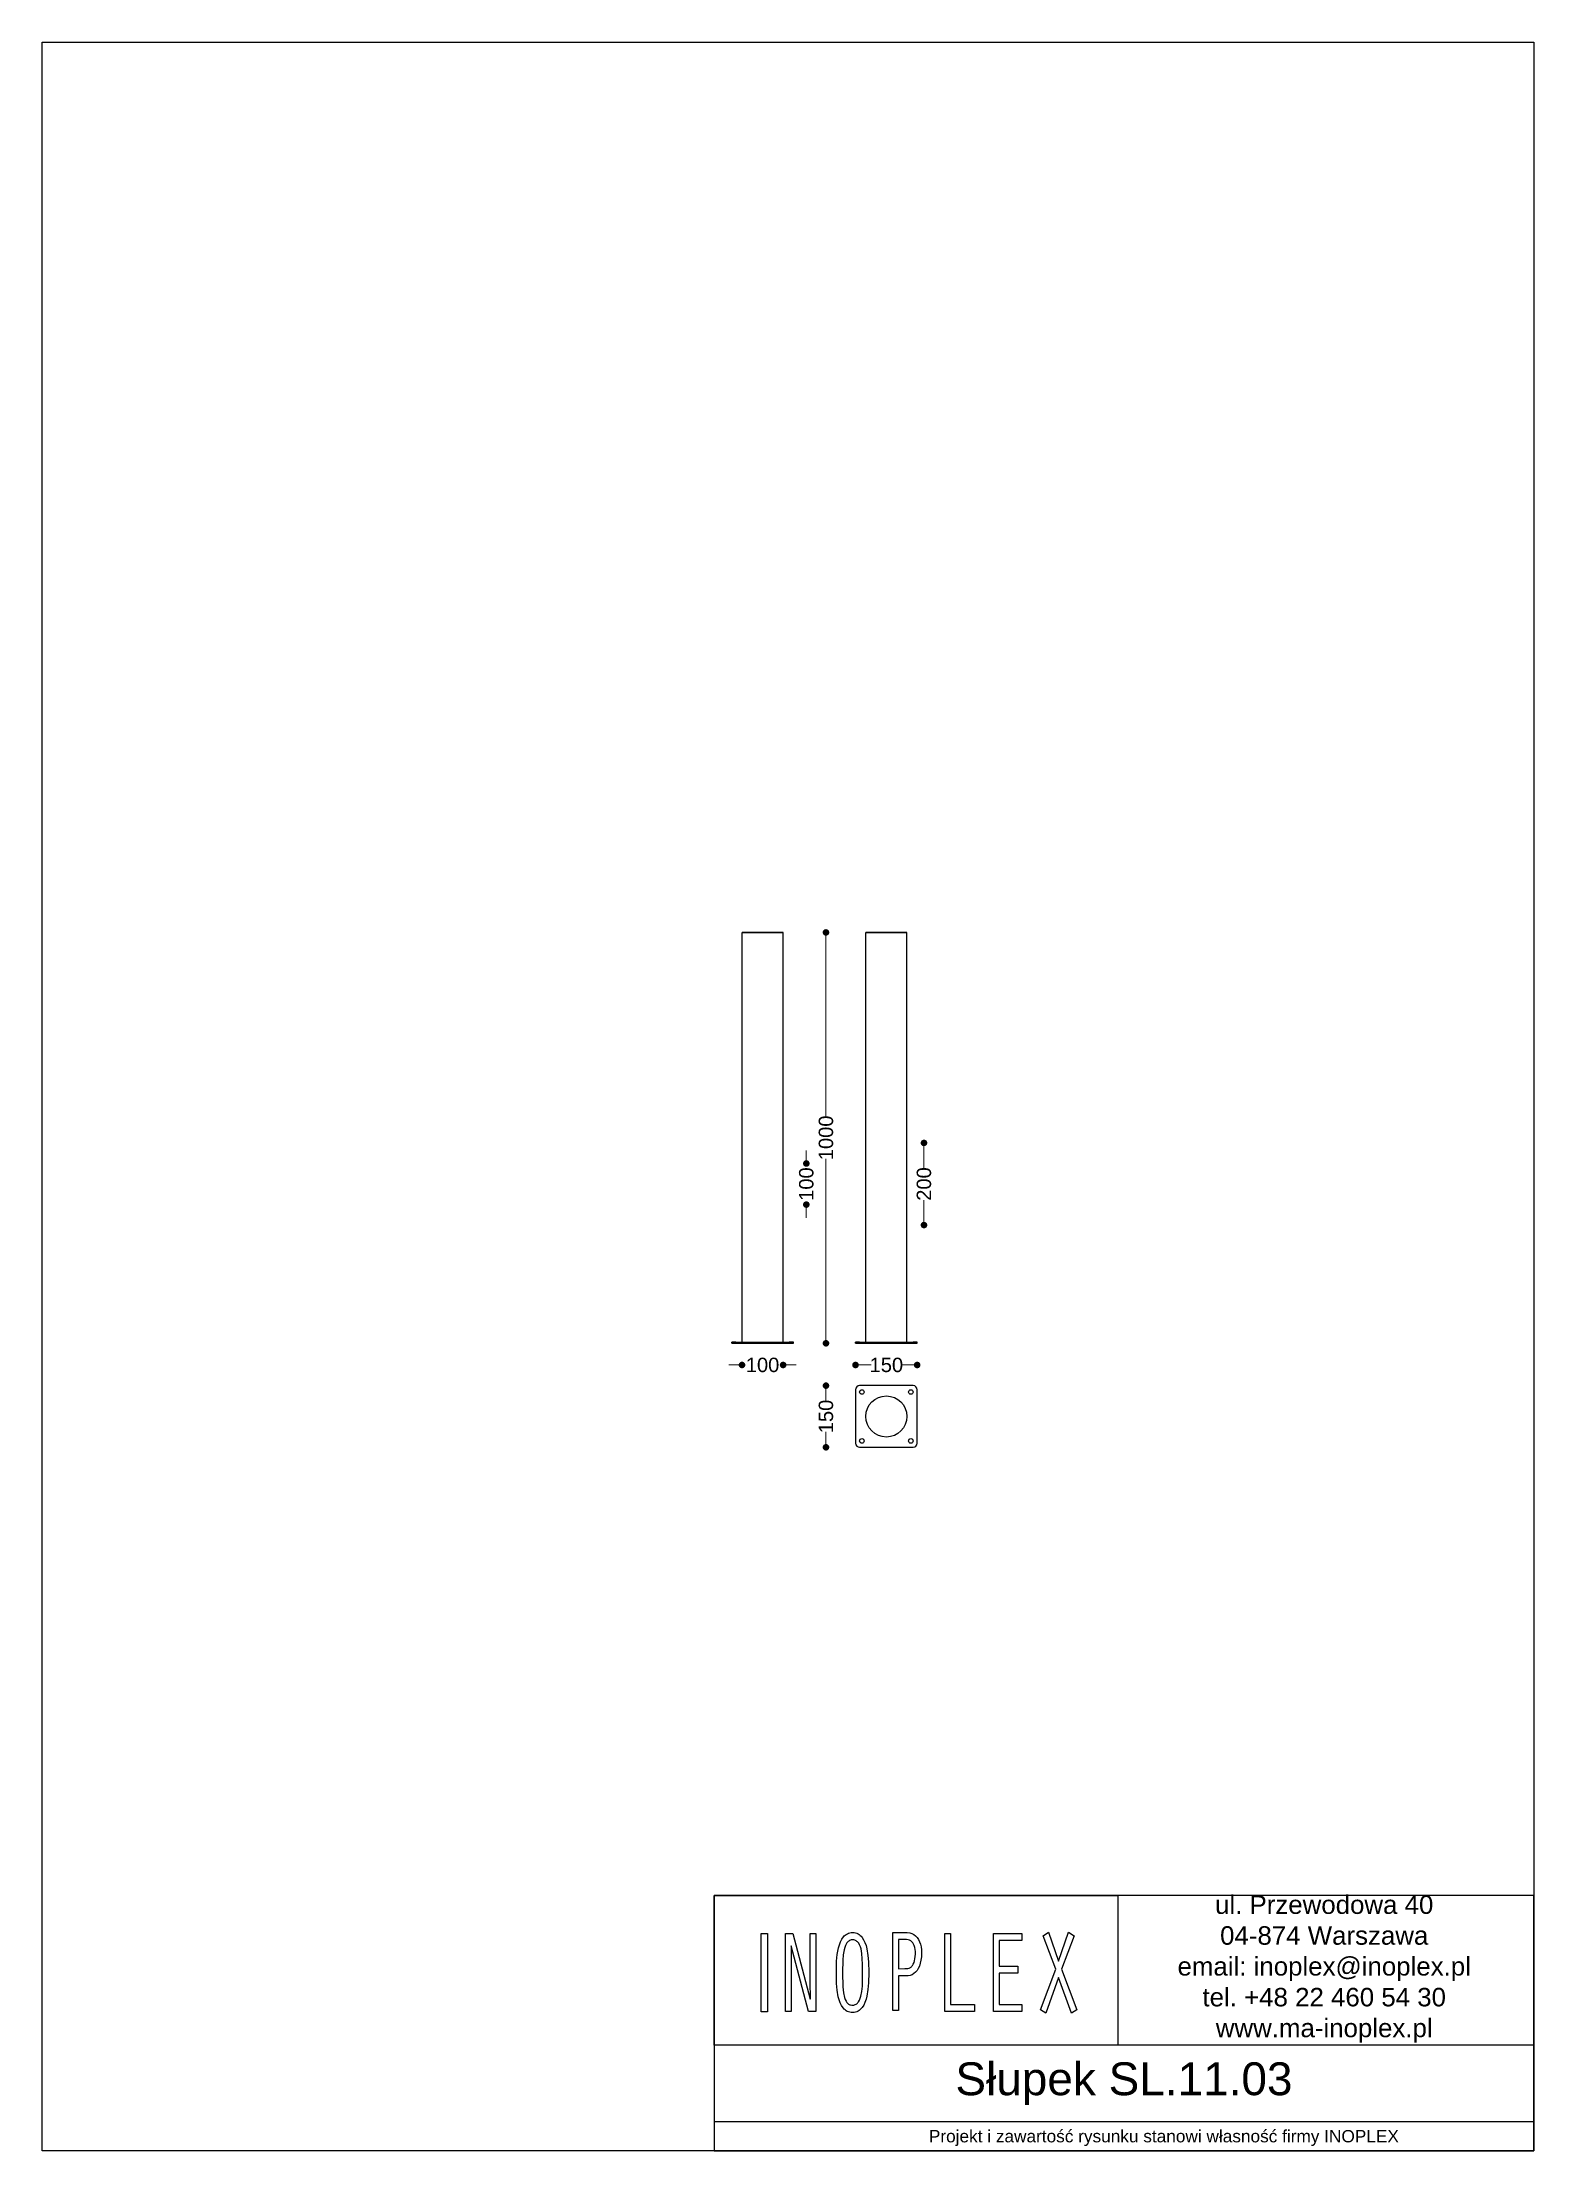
# Model space of a CAD drawing. Header units: millimetres. Extents: x 10366 to 13995, y 24552 to 29685.
import ezdxf

# ---------------------------------------------------------------- set-up
doc = ezdxf.new("R2010")
doc.units = ezdxf.units.MM
doc.header["$LTSCALE"] = 3
doc.layers.add('DomyÅ›lny', color=7, linetype='Continuous')
doc.styles.get("Standard").update_dxf_attribs({"font": 'arial.ttf'})
doc.dimstyles.new('MATEUSZ', dxfattribs={"dimtxt": 35, "dimasz": 16, "dimexe": 0.18, "dimexo": 0.0625, "dimgap": 0.09, "dimtad": 0, "dimdec": 0, "dimdsep": 46, "dimtxsty": 'Standard', "dimblk": 'DOT', "dimcen": 0.09, "dimse1": 1, "dimse2": 1, "dimadec": 0, "dimazin": 0, "dimtfac": 1, "dimtdec": 0, "dimtofl": 0, "dimtmove": 0, "dimatfit": 3, "dimfxl": 1, "dimtolj": 1, "dimtzin": 0, "dimlwd": 9, "dimlwe": 9, "dimarcsym": 0})

# ---------------------------------------------------------------- blocks, each defined once
blk = doc.blocks.new('logo inoplex techniczne')
at = {"layer": 'DomyÅ›lny'}
for points in [[(-66.02, 24.77, 0), (-63.31, 24.77, 0), (-63.31, -0.1, 0), (-66.02, -0.1, 0)], [(-55.75, 24.71, 0), (-52.64, 24.71, 0), (-45.3, 3.93, 0), (-45.23, 4, 0), (-45.34, 9.52, 0), (-45.34, 24.71, 0), (-42.86, 24.71, 0), (-42.86, 0, 0), (-45.97, 0, 0), (-53.3, 20.82, 0), (-53.38, 20.74, 0), (-53.27, 15.15, 0), (-53.27, 0, 0), (-55.75, 0, 0)], [(-20.58, 12.37, 0), (-20.67, 9.09, 0), (-20.91, 7.01, 0), (-21.38, 4.89, 0), (-21.74, 3.87, 0), (-22.18, 2.91, 0), (-22.73, 2.03, 0), (-23.38, 1.25, 0), (-23.76, 0.91, 0), (-24.16, 0.61, 0), (-24.6, 0.34, 0), (-25.07, 0.11, 0), (-25.58, -0.07, 0), (-26.13, -0.21, 0), (-26.71, -0.3, 0), (-27.33, -0.33, 0), (-27.97, -0.31, 0), (-28.57, -0.24, 0), (-29.13, -0.12, 0), (-29.65, 0.05, 0), (-30.14, 0.26, 0), (-30.59, 0.51, 0), (-31.01, 0.8, 0), (-31.39, 1.13, 0), (-32.07, 1.88, 0), (-32.63, 2.73, 0), (-33.09, 3.67, 0), (-33.45, 4.68, 0), (-33.94, 6.78, 0), (-34.19, 8.87, 0), (-34.15, 15.92, 0), (-33.88, 18.05, 0), (-33.36, 20.15, 0), (-32.99, 21.14, 0), (-32.52, 22.06, 0), (-31.96, 22.89, 0), (-31.3, 23.62, 0), (-30.92, 23.94, 0), (-30.52, 24.22, 0), (-30.08, 24.46, 0), (-29.61, 24.67, 0), (-29.1, 24.83, 0), (-28.56, 24.95, 0), (-27.99, 25.02, 0), (-26.75, 25.01, 0), (-26.16, 24.92, 0), (-25.61, 24.79, 0), (-25.1, 24.61, 0), (-24.62, 24.39, 0), (-24.18, 24.13, 0), (-23.77, 23.83, 0), (-23.4, 23.49, 0), (-22.74, 22.73, 0), (-22.19, 21.86, 0), (-21.74, 20.91, 0), (-21.39, 19.9, 0), (-20.91, 17.79, 0), (-20.67, 15.71, 0)], [(-31.69, 12.37, 0), (-31.5, 7.78, 0), (-31.22, 5.96, 0), (-30.79, 4.47, 0), (-30.5, 3.86, 0), (-30.17, 3.33, 0), (-29.79, 2.88, 0), (-29.58, 2.69, 0), (-29.35, 2.53, 0), (-29.11, 2.38, 0), (-28.86, 2.26, 0), (-28.59, 2.16, 0), (-28.3, 2.09, 0), (-27.68, 2.01, 0), (-26.95, 2.03, 0), (-26.59, 2.09, 0), (-26.26, 2.18, 0), (-25.95, 2.3, 0), (-25.66, 2.45, 0), (-25.39, 2.62, 0), (-25.15, 2.83, 0), (-24.92, 3.06, 0), (-24.51, 3.58, 0), (-24.18, 4.19, 0), (-23.9, 4.87, 0), (-23.51, 6.39, 0), (-23.29, 8.07, 0), (-23.19, 14.97, 0), (-23.47, 18.39, 0), (-23.84, 19.89, 0), (-24.11, 20.55, 0), (-24.43, 21.14, 0), (-24.83, 21.65, 0), (-25.05, 21.87, 0), (-25.29, 22.07, 0), (-25.56, 22.24, 0), (-25.84, 22.39, 0), (-26.15, 22.51, 0), (-26.48, 22.6, 0), (-26.83, 22.67, 0), (-27.21, 22.7, 0), (-27.61, 22.7, 0), (-27.99, 22.67, 0), (-28.35, 22.6, 0), (-28.68, 22.49, 0), (-28.99, 22.35, 0), (-29.28, 22.19, 0), (-29.54, 21.99, 0), (-29.79, 21.76, 0), (-30.02, 21.52, 0), (-30.41, 20.95, 0), (-30.74, 20.3, 0), (-31.01, 19.58, 0), (-31.38, 18, 0), (-31.59, 16.32, 0)], [(-8.01, 0.35, 0), (-10.49, 0.35, 0), (-10.49, 25.06, 0), (-6.41, 25.06, 0), (-4.32, 25.03, 0), (-3.3, 24.91, 0), (-2.38, 24.68, 0), (-1.54, 24.36, 0), (-0.8, 23.94, 0), (-0.15, 23.43, 0), (0.41, 22.83, 0), (0.87, 22.13, 0), (1.23, 21.35, 0), (1.49, 20.48, 0), (1.64, 19.52, 0), (1.69, 18.48, 0), (1.63, 17.32, 0), (1.46, 16.25, 0), (1.18, 15.29, 0), (0.8, 14.42, 0), (0.33, 13.66, 0), (-0.22, 13, 0), (-0.85, 12.45, 0), (-1.54, 12.01, 0), (-2.3, 11.68, 0), (-3.12, 11.46, 0), (-3.98, 11.36, 0), (-8.01, 11.35, 0)], [(-8.01, 13.58, 0), (-5.3, 13.6, 0), (-4.02, 13.65, 0), (-3.47, 13.77, 0), (-2.97, 13.96, 0), (-2.73, 14.09, 0), (-2.52, 14.24, 0), (-2.12, 14.59, 0), (-1.77, 15.02, 0), (-1.48, 15.52, 0), (-1.25, 16.09, 0), (-1.07, 16.73, 0), (-0.96, 17.44, 0), (-0.91, 18.22, 0), (-0.92, 19, 0), (-1, 19.71, 0), (-1.15, 20.34, 0), (-1.37, 20.89, 0), (-1.66, 21.37, 0), (-2, 21.78, 0), (-2.41, 22.12, 0), (-2.88, 22.39, 0), (-3.41, 22.6, 0), (-3.99, 22.74, 0), (-4.62, 22.82, 0), (-8.01, 22.84, 0)], [(11.46, 24.71, 0), (13.94, 24.71, 0), (13.94, 2.22, 0), (24.09, 2.22, 0), (24.09, 0, 0), (11.46, 0, 0)], [(32.01, 24.71, 0), (44.04, 24.71, 0), (44.04, 22.48, 0), (34.49, 22.48, 0), (34.49, 14.33, 0), (42.38, 14.33, 0), (42.38, 12.11, 0), (34.49, 12.11, 0), (34.49, 2.22, 0), (44.04, 2.22, 0), (44.04, 0, 0), (32.01, 0, 0)], [(54.09, -0.48, 0), (51.87, 0.56, 0), (58.31, 13.45, 0), (53.02, 24.04, 0), (55.31, 25.19, 0), (59.54, 15.96, 0), (63.76, 25.19, 0), (66.05, 24.04, 0), (60.76, 13.45, 0), (67.2, 0.56, 0), (64.98, -0.48, 0), (59.57, 10.82, 0)]]:
    blk.add_polyline3d(points, close=True, dxfattribs=at)
blk = doc.blocks.new('_Dot')
at = {"color": 0, "linetype": 'ByBlock', "lineweight": -2}
blk.add_line((-0.5, 0), (-1, 0), dxfattribs=at)
at = {"color": 0, "linetype": 'ByBlock', "const_width": 0.5}
blk.add_lwpolyline([(-0.25, 0, 1), (0.25, 0, 1)], format="xyb", close=True, dxfattribs=at)
blk = doc.blocks.new('*D24')
at = {"color": 0, "lineweight": 9, "transparency": 16777216}
for p, q in [((12273, 27501.9), (12273, 27068.5)), ((12273, 26533.9), (12273, 26967.2))]:
    blk.add_line(p, q, dxfattribs=at)
at = {"layer": 'Defpoints', "color": 0, "transparency": 16777216}
for p in [(12168.7, 27517.9), (12273, 27517.9), (12193.7, 26517.9)]:
    blk.add_point(p, dxfattribs=at)
at = {"color": 0, "lineweight": 9, "transparency": 16777216, "xscale": 16, "yscale": 16, "zscale": 16}
for p, rotation in [((12273, 27517.9), 90), ((12273, 26517.9), 270)]:
    blk.add_blockref('_Dot', p, dxfattribs=dict(at, rotation=rotation))
at = {"color": 0, "transparency": 16777216, "insert": (12273, 27017.9), "char_height": 35, "attachment_point": 5, "rotation": 90}
blk.add_mtext('\\A1;1000', dxfattribs=at)
blk = doc.blocks.new('*D25')
at = {"color": 0, "lineweight": 9, "transparency": 16777216}
for p, q in [((12511.4, 26989.6), (12511.4, 26944.6)), ((12511.4, 26821.6), (12511.4, 26866.6)), ((12360.9, 26465.1), (12382.8, 26465.1)), ((12478.9, 26465.1), (12456.9, 26465.1))]:
    blk.add_line(p, q, dxfattribs=at)
at = {"layer": 'Defpoints', "color": 0, "transparency": 16777216}
for p in [(12365.2, 27005.6), (12365.2, 26805.6), (12511.4, 26805.6), (12344.9, 26517.9), (12494.9, 26517.9), (12494.9, 26465.1)]:
    blk.add_point(p, dxfattribs=at)
at = {"color": 0, "lineweight": 9, "transparency": 16777216, "xscale": 16, "yscale": 16, "zscale": 16}
for p, rotation in [((12511.4, 27005.6), 90), ((12511.4, 26805.6), 270), ((12344.9, 26465.1), 180)]:
    blk.add_blockref('_Dot', p, dxfattribs=dict(at, rotation=rotation))
blk.add_blockref('_Dot', (12494.9, 26465.1), dxfattribs=at)
at = {"color": 0, "transparency": 16777216, "insert": (12511.4, 26905.6), "char_height": 35, "attachment_point": 5, "rotation": 90}
blk.add_mtext('\\A1;200', dxfattribs=at)
at = {"color": 0, "transparency": 16777216, "insert": (12419.9, 26465.1), "char_height": 35, "attachment_point": 5}
blk.add_mtext('\\A1;150', dxfattribs=at)
blk = doc.blocks.new('*D26')
at = {"color": 0, "lineweight": 9, "transparency": 16777216}
for p, q in [((12225.2, 26971.4), (12225.2, 26987.4)), ((12225.2, 26839.4), (12225.2, 26823.4)), ((12273, 26398.8), (12273, 26376.9)), ((12273, 26280.8), (12273, 26302.8))]:
    blk.add_line(p, q, dxfattribs=at)
at = {"layer": 'Defpoints', "color": 0, "transparency": 16777216}
for p in [(12365.2, 26955.4), (12225.2, 26855.4), (12365.7, 26855.4), (12354.9, 26414.8), (12273, 26264.8), (12354.9, 26264.8)]:
    blk.add_point(p, dxfattribs=at)
at = {"color": 0, "lineweight": 9, "transparency": 16777216, "xscale": 16, "yscale": 16, "zscale": 16}
for p, rotation in [((12225.2, 26955.4), 270), ((12225.2, 26855.4), 90), ((12273, 26414.8), 90), ((12273, 26264.8), 270)]:
    blk.add_blockref('_Dot', p, dxfattribs=dict(at, rotation=rotation))
at = {"color": 0, "transparency": 16777216, "char_height": 35, "attachment_point": 5, "rotation": 90}
for s, insert in [('\\A1;100', (12225.2, 26905.4)), ('\\A1;150', (12273, 26339.8))]:
    blk.add_mtext(s, dxfattribs=dict(at, insert=insert))
blk = doc.blocks.new('*D27')
at = {"color": 0, "lineweight": 9, "transparency": 16777216}
for p, q in [((12052.7, 26465.1), (12036.7, 26465.1)), ((12184.7, 26465.1), (12200.7, 26465.1))]:
    blk.add_line(p, q, dxfattribs=at)
at = {"layer": 'Defpoints', "color": 0, "transparency": 16777216}
for p in [(12068.7, 26520.9), (12168.7, 26520.9), (12068.7, 26465.1)]:
    blk.add_point(p, dxfattribs=at)
at = {"color": 0, "lineweight": 9, "transparency": 16777216, "xscale": 16, "yscale": 16, "zscale": 16}
blk.add_blockref('_Dot', (12068.7, 26465.1), dxfattribs=at)
at = {"color": 0, "lineweight": 9, "transparency": 16777216, "xscale": 16, "yscale": 16, "zscale": 16, "rotation": 180}
blk.add_blockref('_Dot', (12168.7, 26465.1), dxfattribs=at)
at = {"color": 0, "transparency": 16777216, "insert": (12118.7, 26465.1), "char_height": 35, "attachment_point": 5}
blk.add_mtext('\\A1;100', dxfattribs=at)

msp = doc.modelspace()

# ---------------------------------------------------------------- linework, layer by layer
for p, q in [((13995, 24809.6), (12194.9, 24809.6)), ((13994.7, 24623), (12001.1, 24623))]:
    msp.add_line(p, q)
for points in [[(10366.2, 24552.5), (10366.2, 29684.6), (13995, 29684.6), (13995, 24552.5)], [(12001.1, 24552.5), (13995, 24552.5), (13995, 25174.2), (12001.1, 25174.2)], [(12001.1, 25174.2), (12982.7, 25174.2), (12982.7, 24809.6), (12001.1, 24809.6)]]:
    msp.add_lwpolyline(points, close=True)
at = {"layer": 'DomyÅ›lny'}
for p, q in [((12068.7, 26520.9), (12068.7, 27517.9)), ((12168.7, 26520.9), (12168.7, 27517.9)), ((12369.9, 26520.9), (12369.9, 27517.9)), ((12469.9, 26520.9), (12469.9, 27517.9)), ((12043.7, 26517.9), (12043.7, 26520.9)), ((12053.7, 26520.9), (12183.7, 26520.9)), ((12053.7, 26517.9), (12053.7, 26520.9)), ((12053.7, 26517.9), (12183.7, 26517.9)), ((12183.7, 26517.9), (12183.7, 26520.9)), ((12193.7, 26517.9), (12193.7, 26520.9)), ((12344.9, 26517.9), (12344.9, 26520.9)), ((12354.9, 26520.9), (12484.9, 26520.9)), ((12354.9, 26517.9), (12354.9, 26520.9)), ((12354.9, 26517.9), (12484.9, 26517.9)), ((12484.9, 26517.9), (12484.9, 26520.9)), ((12494.9, 26517.9), (12494.9, 26520.9)), ((12344.9, 26404.8), (12344.9, 26274.8)), ((12484.9, 26414.8), (12354.9, 26414.8)), ((12494.9, 26274.8), (12494.9, 26404.8)), ((12354.9, 26264.8), (12484.9, 26264.8))]:
    msp.add_line(p, q, dxfattribs=at)
for points in [[(12168.7, 27517.9, 0), (12168.7, 27517.9, 0), (12168.7, 27517.9, 0), (12168.7, 27517.9, 0), (12168.7, 27517.9, 0), (12168.7, 27517.9, 0), (12168.7, 27517.9, 0), (12168.7, 27517.9, 0), (12168.7, 27517.9, 0), (12168.7, 27517.9, 0), (12168.7, 27517.9, 0), (12168.6, 27517.9, 0), (12168.4, 27517.9, 0), (12167.3, 27517.9, 0), (12162.6, 27517.9, 0), (12076.3, 27517.9, 0), (12069, 27517.9, 0), (12068.8, 27517.9, 0), (12068.7, 27517.9, 0), (12068.7, 27517.9, 0), (12068.7, 27517.9, 0), (12068.7, 27517.9, 0), (12068.7, 27517.9, 0), (12068.7, 27517.9, 0), (12068.7, 27517.9, 0), (12068.7, 27517.9, 0), (12068.7, 27517.9, 0), (12068.7, 27517.9, 0), (12068.7, 27517.9, 0), (12068.7, 27517.9, 0), (12068.7, 27517.9, 0), (12068.7, 27517.9, 0), (12068.7, 27517.9, 0), (12068.8, 27517.9, 0), (12069.1, 27517.9, 0), (12070.2, 27517.9, 0), (12074.9, 27517.9, 0)], [(12469.9, 27517.9, 0), (12469.9, 27517.9, 0), (12469.9, 27517.9, 0), (12469.9, 27517.9, 0), (12469.9, 27517.9, 0), (12469.9, 27517.9, 0), (12469.9, 27517.9, 0), (12469.9, 27517.9, 0), (12469.9, 27517.9, 0), (12469.9, 27517.9, 0), (12469.9, 27517.9, 0), (12469.8, 27517.9, 0), (12469.5, 27517.9, 0), (12468.4, 27517.9, 0), (12463.7, 27517.9, 0), (12377.4, 27517.9, 0), (12370.1, 27517.9, 0), (12369.9, 27517.9, 0), (12369.9, 27517.9, 0), (12369.9, 27517.9, 0), (12369.9, 27517.9, 0), (12369.9, 27517.9, 0), (12369.9, 27517.9, 0), (12369.9, 27517.9, 0), (12369.9, 27517.9, 0), (12369.9, 27517.9, 0), (12369.9, 27517.9, 0), (12369.9, 27517.9, 0), (12369.9, 27517.9, 0), (12369.9, 27517.9, 0), (12369.9, 27517.9, 0), (12369.9, 27517.9, 0), (12369.9, 27517.9, 0), (12370, 27517.9, 0), (12370.2, 27517.9, 0), (12371.3, 27517.9, 0), (12376.1, 27517.9, 0)]]:
    msp.add_polyline3d(points, close=True, dxfattribs=at)
for points in [[(12053.7, 26520.9, 0), (12043.7, 26520.9, 0)], [(12043.7, 26517.9, 0), (12043.7, 26517.9, 0), (12043.7, 26517.9, 0), (12043.7, 26517.9, 0), (12043.7, 26517.9, 0), (12043.7, 26517.9, 0), (12043.7, 26517.9, 0), (12043.7, 26517.9, 0), (12043.7, 26517.9, 0), (12043.7, 26517.9, 0), (12043.7, 26517.9, 0), (12043.7, 26517.9, 0), (12043.7, 26517.9, 0), (12043.7, 26517.9, 0), (12043.8, 26517.9, 0), (12044, 26517.9, 0), (12045, 26517.9, 0), (12053.7, 26517.9, 0)], [(12193.7, 26520.9, 0), (12193.7, 26520.9, 0), (12193.7, 26520.9, 0), (12193.7, 26520.9, 0), (12193.7, 26520.9, 0), (12193.7, 26520.9, 0), (12193.7, 26520.9, 0), (12193.7, 26520.9, 0), (12193.7, 26520.9, 0), (12193.7, 26520.9, 0), (12193.7, 26520.9, 0), (12193.7, 26520.9, 0), (12193.7, 26520.9, 0), (12193.7, 26520.9, 0), (12193.7, 26520.9, 0), (12193.4, 26520.9, 0), (12192.5, 26520.9, 0), (12183.7, 26520.9, 0)], [(12183.7, 26517.9, 0), (12193.7, 26517.9, 0)], [(12354.9, 26520.9, 0), (12344.9, 26520.9, 0)], [(12344.9, 26517.9, 0), (12344.9, 26517.9, 0), (12344.9, 26517.9, 0), (12344.9, 26517.9, 0), (12344.9, 26517.9, 0), (12344.9, 26517.9, 0), (12344.9, 26517.9, 0), (12344.9, 26517.9, 0), (12344.9, 26517.9, 0), (12344.9, 26517.9, 0), (12344.9, 26517.9, 0), (12344.9, 26517.9, 0), (12344.9, 26517.9, 0), (12344.9, 26517.9, 0), (12345, 26517.9, 0), (12345.2, 26517.9, 0), (12346.1, 26517.9, 0), (12354.9, 26517.9, 0)], [(12494.9, 26520.9, 0), (12494.9, 26520.9, 0), (12494.9, 26520.9, 0), (12494.9, 26520.9, 0), (12494.9, 26520.9, 0), (12494.9, 26520.9, 0), (12494.9, 26520.9, 0), (12494.9, 26520.9, 0), (12494.9, 26520.9, 0), (12494.9, 26520.9, 0), (12494.9, 26520.9, 0), (12494.9, 26520.9, 0), (12494.9, 26520.9, 0), (12494.9, 26520.9, 0), (12494.8, 26520.9, 0), (12494.6, 26520.9, 0), (12493.7, 26520.9, 0), (12484.9, 26520.9, 0)], [(12484.9, 26517.9, 0), (12494.9, 26517.9, 0)]]:
    msp.add_polyline3d(points, dxfattribs=at)
for centre, radius in [((12360.4, 26399.3), 5.5), ((12419.9, 26339.8), 50), ((12479.4, 26399.3), 5.5), ((12360.4, 26280.3), 5.5), ((12479.4, 26280.3), 5.5)]:
    msp.add_circle(centre, radius, dxfattribs=at)
for centre, start, end in [((12354.9, 26404.8), 90, 180), ((12484.9, 26404.8), 0, 90), ((12354.9, 26274.8), 180, 270), ((12484.9, 26274.8), 270, 0), ((12484.9, 26274.8), 270, 0)]:
    msp.add_arc(centre, 10, start, end, dxfattribs=at)

# ---------------------------------------------------------------- block references
at = {"xscale": 5.763828745849459, "yscale": 7.680839070964094, "zscale": 5.763828745849459}
msp.add_blockref('logo inoplex techniczne', (12495.7, 24891.5), dxfattribs=at)

# ---------------------------------------------------------------- texts
at = {"attachment_point": 5}
for s, width, gutter_width, heights, insert, char_height in [('ul. Przewodowa 40\\P04-874 Warszawa\\Pemail: inoplex@inoplex.pl\\Ptel. +48 22 460 54 30\\Pwww.ma-inoplex.pl', 1019.877, 1, [432.7], (13485.1, 24994.8), 45), ('Słupek SL.11.03', 1993.625, 1, [0], (12997.9, 24715.8), 80), ('\\pxqc;Projekt i zawartość rysunku stanowi własność firmy INOPLEX ', 1800.088, 12.5, [70.5], (13095, 24583.6), 30)]:
    msp.add_mtext_dynamic_manual_height_columns(s, width=width, gutter_width=gutter_width, heights=heights, dxfattribs=dict(at, insert=insert, char_height=char_height))

# ---------------------------------------------------------------- dimensions: what is measured, and where the dimension line sits
for base, p1, p2, picture, middle in [((12273, 27517.9), (12193.7, 26517.9), (12168.7, 27517.9), '*D24', (12273, 27017.9)), ((12273, 26264.8), (12354.9, 26414.8), (12354.9, 26264.8), '*D26', (12273, 26339.8))]:
    dim = msp.add_linear_dim(base=base, p1=p1, p2=p2, angle=90, dimstyle='MATEUSZ')
    dim.commit()
    dim.dimension.update_dxf_attribs({"geometry": picture, "text_midpoint": middle})
dim = msp.add_linear_dim(base=(12494.9, 26465.1), p1=(12344.9, 26517.9), p2=(12494.9, 26517.9), dimstyle='MATEUSZ')
dim.commit()
dim.dimension.update_dxf_attribs({"geometry": '*D25', "text_midpoint": (12419.9, 26465.1)})
dim = msp.add_linear_dim(base=(12068.7, 26465.1), p1=(12168.7, 26520.9), p2=(12068.7, 26520.9), dimstyle='MATEUSZ')
dim.commit()
dim.dimension.update_dxf_attribs({"geometry": '*D27', "text_midpoint": (12118.7, 26465.1), "dimtype": 160})

doc.saveas('drawing.dxf')
